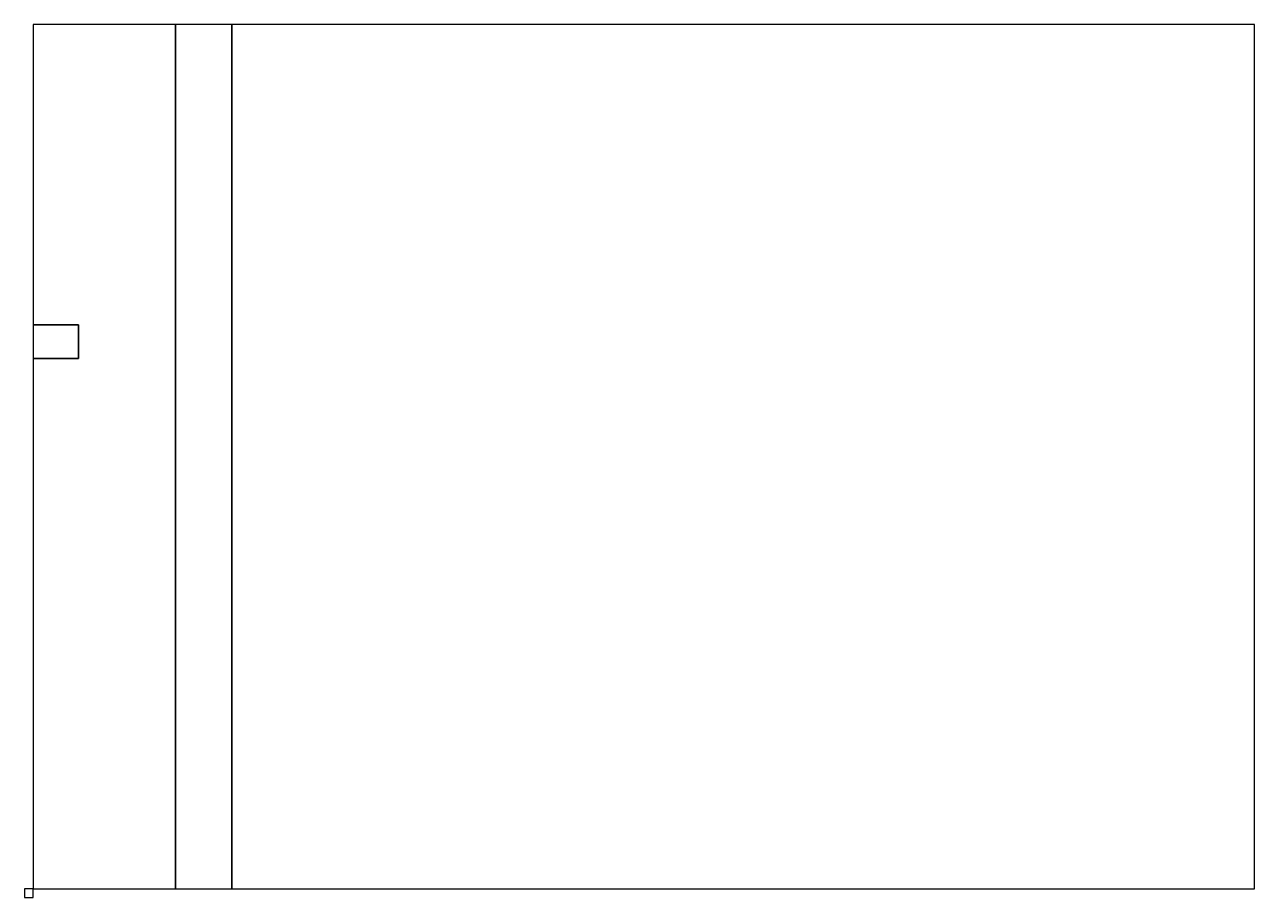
# Model space of a CAD drawing. Header units: millimetres. Extents: x -2 to 342, y -2 to 242.
import ezdxf

# ---------------------------------------------------------------- set-up
doc = ezdxf.new("R2010")
doc.units = ezdxf.units.MM
doc.layers.get('0').update_dxf_attribs({"linetype": 'CONTINUOUS'})

msp = doc.modelspace()

# ---------------------------------------------------------------- linework, layer by layer
for points in [[(39.9, 0), (39.9, 242), (0, 242), (0, 157.95), (12.7, 157.95), (12.7, 148.55), (0, 148.55), (0, 0)], [(39.9, 242), (39.9, 0), (55.65, 0), (55.65, 242)], [(55.65, 242), (55.65, 0), (342, 0), (342, 242)], [(12.7, 148.55), (12.7, 157.95), (0, 157.95), (0, 148.55)], [(0, 0), (-2.365, 0), (-2.365, -2.365), (0, -2.365)]]:
    msp.add_lwpolyline(points, close=True)

doc.saveas('drawing.dxf')
